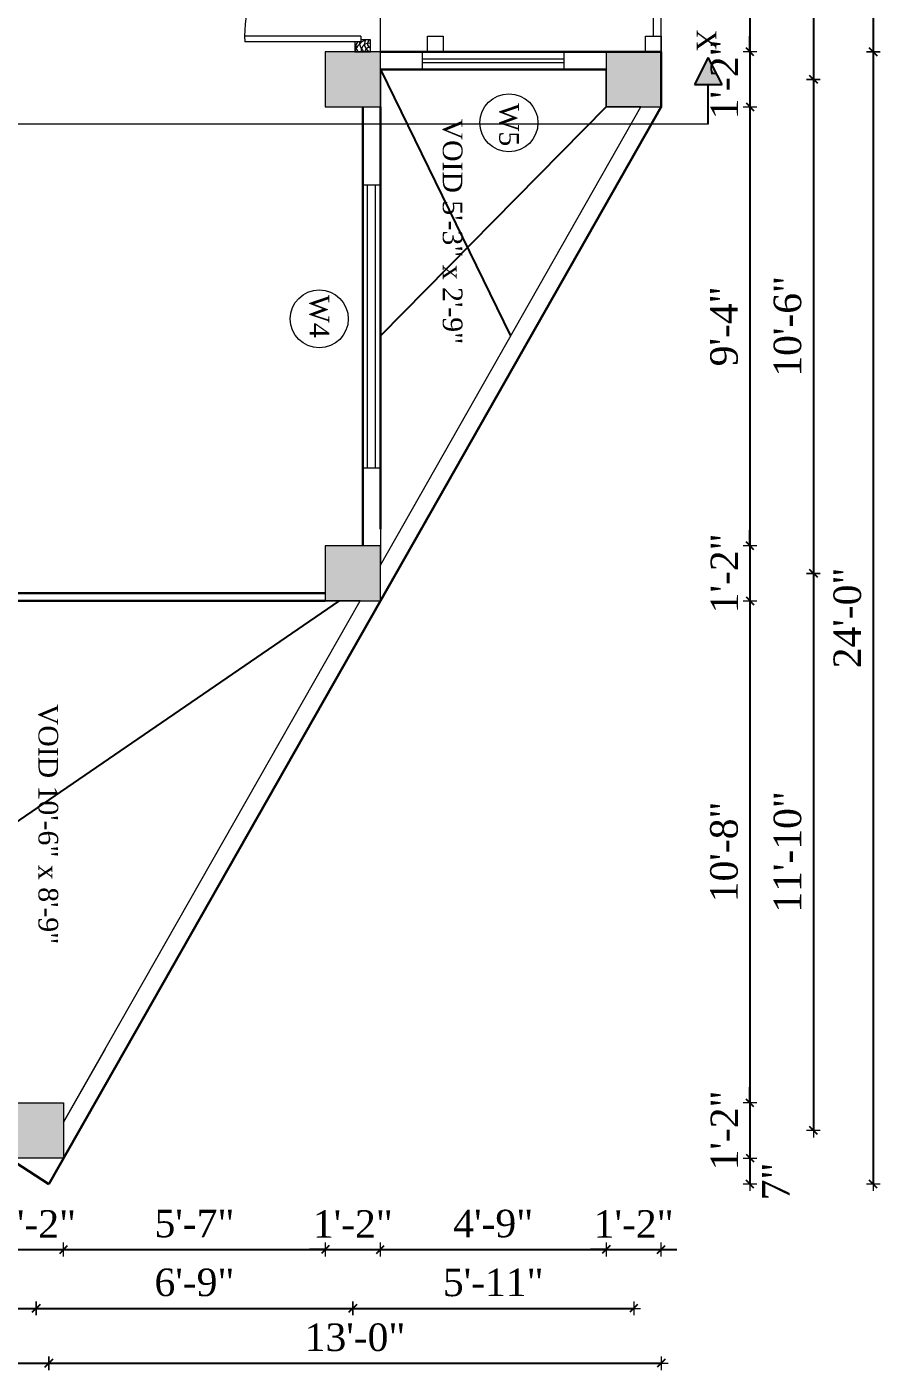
# Model space of a CAD drawing. Header units: inches. Extents: x 151827 to 346502, y -56182 to -23217.
# Drawn here: x 166625.5 to 166842.4, y -26764 to -26422.6 of the extents above; entities that cross this region are included whole.
import ezdxf

# ---------------------------------------------------------------- set-up
doc = ezdxf.new("R2010")
doc.units = ezdxf.units.IN
doc.header["$LTSCALE"] = 5
doc.header["$MEASUREMENT"] = 0
for name, color, linetype, lineweight in [('A-WALL', 7, 'Continuous', 9), ('Dimension', 7, 'Continuous', 18), ('DOOR', 62, 'Continuous', 0), ('Dw', 2, 'Continuous', 18)]:
    doc.layers.add(name, color=color, linetype=linetype, lineweight=lineweight)
doc.layers.add('dim line', color=7, linetype='Continuous', lineweight=15, true_color=0xfab2b2)
doc.layers.add('TEXT', color=6, linetype='Continuous')
doc.layers.add('WALL', color=7, linetype='Continuous')
doc.styles.add('ordinary', font='times.ttf')
doc.dimstyles.new('Copy of 96', dxfattribs={"dimtxt": 7, "dimasz": 4, "dimexe": 0.5, "dimexo": 0.5, "dimgap": 3, "dimtad": 1, "dimdec": 1, "dimzin": 11, "dimdsep": 46, "dimlunit": 4, "dimtxsty": 'ordinary', "dimblk": 'OBLIQUE', "dimcen": 0.09, "dimse1": 1, "dimse2": 1, "dimclrt": 6, "dimazin": 0, "dimtfac": 1, "dimtdec": 1, "dimtix": 1, "dimtmove": 2, "dimatfit": 3, "dimldrblk": 'leader', "dimfxl": 0.5, "dimfxlon": 1, "dimtolj": 1, "dimtzin": 0, "dimarcsym": 0})

# ---------------------------------------------------------------- blocks, each defined once
blk = doc.blocks.new('oblique')
at = {"color": 0, "lineweight": -2}
blk.add_line((0.25, 0.25), (-0.25, -0.25), dxfattribs=at)
at = {"layer": 'dim line', "lineweight": 9}
for p, q in [((-0.4375, 0), (0.4375, 0)), ((0, 0.4375), (0, -0.4375))]:
    blk.add_line(p, q, dxfattribs=at)
blk = doc.blocks.new('*D2484')
at = {"layer": 'A-WALL', "color": 0, "lineweight": -2, "ltscale": 5, "transparency": 16777216}
for p, q in [((166620.83, -26733.35), (166616.83, -26733.35)), ((166620.83, -26733.35), (166634.83, -26733.35)), ((166634.83, -26733.35), (166638.83, -26733.35))]:
    blk.add_line(p, q, dxfattribs=at)
at = {"layer": 'Defpoints', "color": 0, "ltscale": 5, "transparency": 16777216}
for p in [(166620.83, -26710.09), (166634.83, -26710.09), (166634.83, -26733.35)]:
    blk.add_point(p, dxfattribs=at)
at = {"layer": 'A-WALL', "color": 0, "lineweight": -2, "ltscale": 5, "transparency": 16777216, "xscale": 4, "yscale": 4, "zscale": 4}
blk.add_blockref('oblique', (166620.83, -26733.35), dxfattribs=at)
at = {"layer": 'A-WALL', "color": 0, "lineweight": -2, "ltscale": 5, "transparency": 16777216, "xscale": 4, "yscale": 4, "zscale": 4, "rotation": 180}
blk.add_blockref('oblique', (166634.83, -26733.35), dxfattribs=at)
at = {"layer": 'A-WALL', "color": 6, "ltscale": 5, "transparency": 16777216, "insert": (166627.83, -26726.85), "char_height": 7, "attachment_point": 5, "style": 'ordinary'}
blk.add_mtext('\\A1;1\'-2"', dxfattribs=at)
blk = doc.blocks.new('_OBLIQUE')
at = {"color": 0, "linetype": 'ByBlock'}
blk.add_line((-0.5, -0.5), (0.5, 0.5), dxfattribs=at)
blk = doc.blocks.new('leader')
at = {"layer": 'Dimension'}
for p, q in [((0, -4.328), (0, 4.328)), ((-4.424, 0), (4.424, 0))]:
    blk.add_line(p, q, dxfattribs=at)
blk = doc.blocks.new('*D2485')
at = {"layer": 'A-WALL', "color": 0, "lineweight": -2, "ltscale": 5, "transparency": 16777216}
blk.add_line((166634.83, -26733.35), (166701.33, -26733.35), dxfattribs=at)
at = {"layer": 'Defpoints', "color": 0, "ltscale": 5, "transparency": 16777216}
for p in [(166701.33, -26568.47), (166634.83, -26710.09), (166701.33, -26733.35)]:
    blk.add_point(p, dxfattribs=at)
at = {"layer": 'A-WALL', "color": 0, "lineweight": -2, "ltscale": 5, "transparency": 16777216, "xscale": 4, "yscale": 4, "zscale": 4, "rotation": 180}
blk.add_blockref('oblique', (166634.83, -26733.35), dxfattribs=at)
at = {"layer": 'A-WALL', "color": 0, "lineweight": -2, "ltscale": 5, "transparency": 16777216, "xscale": 4, "yscale": 4, "zscale": 4}
blk.add_blockref('oblique', (166701.33, -26733.35), dxfattribs=at)
at = {"layer": 'A-WALL', "color": 6, "ltscale": 5, "transparency": 16777216, "insert": (166668.08, -26726.78), "char_height": 7, "attachment_point": 5, "style": 'ordinary'}
blk.add_mtext('\\A1;5\'-7"', dxfattribs=at)
blk = doc.blocks.new('*D2486')
at = {"layer": 'A-WALL', "color": 0, "lineweight": -2, "ltscale": 5, "transparency": 16777216}
for p, q in [((166701.33, -26733.35), (166697.33, -26733.35)), ((166701.33, -26733.35), (166715.33, -26733.35)), ((166715.33, -26733.35), (166719.33, -26733.35))]:
    blk.add_line(p, q, dxfattribs=at)
at = {"layer": 'Defpoints', "color": 0, "ltscale": 5, "transparency": 16777216}
for p in [(166701.33, -26568.47), (166715.33, -26568.47), (166715.33, -26733.35)]:
    blk.add_point(p, dxfattribs=at)
at = {"layer": 'A-WALL', "color": 0, "lineweight": -2, "ltscale": 5, "transparency": 16777216, "xscale": 4, "yscale": 4, "zscale": 4}
blk.add_blockref('oblique', (166701.33, -26733.35), dxfattribs=at)
at = {"layer": 'A-WALL', "color": 0, "lineweight": -2, "ltscale": 5, "transparency": 16777216, "xscale": 4, "yscale": 4, "zscale": 4, "rotation": 180}
blk.add_blockref('oblique', (166715.33, -26733.35), dxfattribs=at)
at = {"layer": 'A-WALL', "color": 6, "ltscale": 5, "transparency": 16777216, "insert": (166708.33, -26726.85), "char_height": 7, "attachment_point": 5, "style": 'ordinary'}
blk.add_mtext('\\A1;1\'-2"', dxfattribs=at)
blk = doc.blocks.new('*D2487')
at = {"layer": 'A-WALL', "color": 0, "lineweight": -2, "ltscale": 5, "transparency": 16777216}
blk.add_line((166715.33, -26733.35), (166772.72, -26733.35), dxfattribs=at)
at = {"layer": 'Defpoints', "color": 0, "ltscale": 5, "transparency": 16777216}
for p in [(166772.72, -26442.91), (166715.33, -26568.47), (166772.72, -26733.35)]:
    blk.add_point(p, dxfattribs=at)
at = {"layer": 'A-WALL', "color": 0, "lineweight": -2, "ltscale": 5, "transparency": 16777216, "xscale": 4, "yscale": 4, "zscale": 4, "rotation": 180}
blk.add_blockref('oblique', (166715.33, -26733.35), dxfattribs=at)
at = {"layer": 'A-WALL', "color": 0, "lineweight": -2, "ltscale": 5, "transparency": 16777216, "xscale": 4, "yscale": 4, "zscale": 4}
blk.add_blockref('oblique', (166772.72, -26733.35), dxfattribs=at)
at = {"layer": 'A-WALL', "color": 6, "ltscale": 5, "transparency": 16777216, "insert": (166744.02, -26726.78), "char_height": 7, "attachment_point": 5, "style": 'ordinary'}
blk.add_mtext('\\A1;4\'-9"', dxfattribs=at)
blk = doc.blocks.new('*D2488')
at = {"layer": 'A-WALL', "color": 0, "lineweight": -2, "ltscale": 5, "transparency": 16777216}
for p, q in [((166772.72, -26733.35), (166768.72, -26733.35)), ((166772.72, -26733.35), (166786.72, -26733.35)), ((166786.72, -26733.35), (166790.72, -26733.35))]:
    blk.add_line(p, q, dxfattribs=at)
at = {"layer": 'Defpoints', "color": 0, "ltscale": 5, "transparency": 16777216}
for p in [(166772.72, -26442.91), (166786.72, -26442.91), (166786.72, -26733.35)]:
    blk.add_point(p, dxfattribs=at)
at = {"layer": 'A-WALL', "color": 0, "lineweight": -2, "ltscale": 5, "transparency": 16777216, "xscale": 4, "yscale": 4, "zscale": 4}
blk.add_blockref('oblique', (166772.72, -26733.35), dxfattribs=at)
at = {"layer": 'A-WALL', "color": 0, "lineweight": -2, "ltscale": 5, "transparency": 16777216, "xscale": 4, "yscale": 4, "zscale": 4, "rotation": 180}
blk.add_blockref('oblique', (166786.72, -26733.35), dxfattribs=at)
at = {"layer": 'A-WALL', "color": 6, "ltscale": 5, "transparency": 16777216, "insert": (166779.72, -26726.85), "char_height": 7, "attachment_point": 5, "style": 'ordinary'}
blk.add_mtext('\\A1;1\'-2"', dxfattribs=at)
blk = doc.blocks.new('*D2489')
at = {"layer": 'A-WALL', "color": 0, "lineweight": -2, "ltscale": 5, "transparency": 16777216}
blk.add_line((166568.05, -26748.31), (166627.83, -26748.31), dxfattribs=at)
at = {"layer": 'Defpoints', "color": 0, "ltscale": 5, "transparency": 16777216}
for p in [(166568.05, -26664.48), (166627.83, -26703.09), (166627.83, -26748.31)]:
    blk.add_point(p, dxfattribs=at)
at = {"layer": 'A-WALL', "color": 0, "lineweight": -2, "ltscale": 5, "transparency": 16777216, "xscale": 4, "yscale": 4, "zscale": 4, "rotation": 180}
blk.add_blockref('oblique', (166568.05, -26748.31), dxfattribs=at)
at = {"layer": 'A-WALL', "color": 0, "lineweight": -2, "ltscale": 5, "transparency": 16777216, "xscale": 4, "yscale": 4, "zscale": 4}
blk.add_blockref('oblique', (166627.83, -26748.31), dxfattribs=at)
at = {"layer": 'A-WALL', "color": 6, "ltscale": 5, "transparency": 16777216, "insert": (166597.94, -26741.75), "char_height": 7, "attachment_point": 5, "style": 'ordinary'}
blk.add_mtext('\\A1;5\'-0"', dxfattribs=at)
blk = doc.blocks.new('*D2490')
at = {"layer": 'A-WALL', "color": 0, "lineweight": -2, "ltscale": 5, "transparency": 16777216}
blk.add_line((166627.83, -26748.31), (166708.33, -26748.31), dxfattribs=at)
at = {"layer": 'Defpoints', "color": 0, "ltscale": 5, "transparency": 16777216}
for p in [(166708.33, -26561.47), (166627.83, -26703.09), (166708.33, -26748.31)]:
    blk.add_point(p, dxfattribs=at)
at = {"layer": 'A-WALL', "color": 0, "lineweight": -2, "ltscale": 5, "transparency": 16777216, "xscale": 4, "yscale": 4, "zscale": 4, "rotation": 180}
blk.add_blockref('oblique', (166627.83, -26748.31), dxfattribs=at)
at = {"layer": 'A-WALL', "color": 0, "lineweight": -2, "ltscale": 5, "transparency": 16777216, "xscale": 4, "yscale": 4, "zscale": 4}
blk.add_blockref('oblique', (166708.33, -26748.31), dxfattribs=at)
at = {"layer": 'A-WALL', "color": 6, "ltscale": 5, "transparency": 16777216, "insert": (166668.08, -26741.74), "char_height": 7, "attachment_point": 5, "style": 'ordinary'}
blk.add_mtext('\\A1;6\'-9"', dxfattribs=at)
blk = doc.blocks.new('*D2491')
at = {"layer": 'A-WALL', "color": 0, "lineweight": -2, "ltscale": 5, "transparency": 16777216}
blk.add_line((166708.33, -26748.31), (166779.72, -26748.31), dxfattribs=at)
at = {"layer": 'Defpoints', "color": 0, "ltscale": 5, "transparency": 16777216}
for p in [(166779.72, -26435.91), (166708.33, -26561.47), (166779.72, -26748.31)]:
    blk.add_point(p, dxfattribs=at)
at = {"layer": 'A-WALL', "color": 0, "lineweight": -2, "ltscale": 5, "transparency": 16777216, "xscale": 4, "yscale": 4, "zscale": 4, "rotation": 180}
blk.add_blockref('oblique', (166708.33, -26748.31), dxfattribs=at)
at = {"layer": 'A-WALL', "color": 0, "lineweight": -2, "ltscale": 5, "transparency": 16777216, "xscale": 4, "yscale": 4, "zscale": 4}
blk.add_blockref('oblique', (166779.72, -26748.31), dxfattribs=at)
at = {"layer": 'A-WALL', "color": 6, "ltscale": 5, "transparency": 16777216, "insert": (166744.02, -26741.75), "char_height": 7, "attachment_point": 5, "style": 'ordinary'}
blk.add_mtext('\\A1;5\'-11"', dxfattribs=at)
blk = doc.blocks.new('*D2493')
at = {"layer": 'A-WALL', "color": 0, "lineweight": -2, "ltscale": 5, "transparency": 16777216}
blk.add_line((166809.27, -26322.02), (166809.27, -26428.91), dxfattribs=at)
at = {"layer": 'Defpoints', "color": 0, "ltscale": 5, "transparency": 16777216}
for p in [(166715.33, -26322.02), (166786.72, -26428.91), (166809.27, -26428.91)]:
    blk.add_point(p, dxfattribs=at)
at = {"layer": 'A-WALL', "color": 0, "lineweight": -2, "ltscale": 5, "transparency": 16777216, "xscale": 4, "yscale": 4, "zscale": 4}
for p, rotation in [((166809.27, -26322.02), 90), ((166809.27, -26428.91), 270)]:
    blk.add_blockref('oblique', p, dxfattribs=dict(at, rotation=rotation))
at = {"layer": 'A-WALL', "color": 6, "ltscale": 5, "transparency": 16777216, "insert": (166802.71, -26375.46), "char_height": 7, "attachment_point": 5, "rotation": 90, "style": 'ordinary'}
blk.add_mtext('\\A1;8\'-11"', dxfattribs=at)
blk = doc.blocks.new('*D2494')
at = {"layer": 'A-WALL', "color": 0, "lineweight": -2, "ltscale": 5, "transparency": 16777216}
for p, q in [((166809.27, -26428.91), (166809.27, -26424.91)), ((166809.27, -26428.91), (166809.27, -26442.91)), ((166809.27, -26442.91), (166809.27, -26446.91))]:
    blk.add_line(p, q, dxfattribs=at)
at = {"layer": 'Defpoints', "color": 0, "ltscale": 5, "transparency": 16777216}
for p in [(166786.72, -26428.91), (166786.72, -26442.91), (166809.27, -26442.91)]:
    blk.add_point(p, dxfattribs=at)
at = {"layer": 'A-WALL', "color": 0, "lineweight": -2, "ltscale": 5, "transparency": 16777216, "xscale": 4, "yscale": 4, "zscale": 4}
for p, rotation in [((166809.27, -26428.91), 270), ((166809.27, -26442.91), 90)]:
    blk.add_blockref('oblique', p, dxfattribs=dict(at, rotation=rotation))
at = {"layer": 'A-WALL', "color": 6, "ltscale": 5, "transparency": 16777216, "insert": (166802.77, -26435.91), "char_height": 7, "attachment_point": 5, "rotation": 90, "style": 'ordinary'}
blk.add_mtext('\\A1;1\'-2"', dxfattribs=at)
blk = doc.blocks.new('*D2495')
at = {"layer": 'A-WALL', "color": 0, "lineweight": -2, "ltscale": 5, "transparency": 16777216}
blk.add_line((166809.27, -26442.91), (166809.27, -26554.47), dxfattribs=at)
at = {"layer": 'Defpoints', "color": 0, "ltscale": 5, "transparency": 16777216}
for p in [(166786.72, -26442.91), (166715.33, -26554.47), (166809.27, -26554.47)]:
    blk.add_point(p, dxfattribs=at)
at = {"layer": 'A-WALL', "color": 0, "lineweight": -2, "ltscale": 5, "transparency": 16777216, "xscale": 4, "yscale": 4, "zscale": 4}
for p, rotation in [((166809.27, -26442.91), 90), ((166809.27, -26554.47), 270)]:
    blk.add_blockref('oblique', p, dxfattribs=dict(at, rotation=rotation))
at = {"layer": 'A-WALL', "color": 6, "ltscale": 5, "transparency": 16777216, "insert": (166802.7, -26498.69), "char_height": 7, "attachment_point": 5, "rotation": 90, "style": 'ordinary'}
blk.add_mtext('\\A1;9\'-4"', dxfattribs=at)
blk = doc.blocks.new('*D2496')
at = {"layer": 'A-WALL', "color": 0, "lineweight": -2, "ltscale": 5, "transparency": 16777216}
for p, q in [((166809.27, -26554.47), (166809.27, -26550.47)), ((166809.27, -26554.47), (166809.27, -26568.47)), ((166809.27, -26568.47), (166809.27, -26572.47))]:
    blk.add_line(p, q, dxfattribs=at)
at = {"layer": 'Defpoints', "color": 0, "ltscale": 5, "transparency": 16777216}
for p in [(166715.33, -26554.47), (166715.33, -26568.47), (166809.27, -26568.47)]:
    blk.add_point(p, dxfattribs=at)
at = {"layer": 'A-WALL', "color": 0, "lineweight": -2, "ltscale": 5, "transparency": 16777216, "xscale": 4, "yscale": 4, "zscale": 4}
for p, rotation in [((166809.27, -26554.47), 270), ((166809.27, -26568.47), 90)]:
    blk.add_blockref('oblique', p, dxfattribs=dict(at, rotation=rotation))
at = {"layer": 'A-WALL', "color": 6, "ltscale": 5, "transparency": 16777216, "insert": (166802.77, -26561.47), "char_height": 7, "attachment_point": 5, "rotation": 90, "style": 'ordinary'}
blk.add_mtext('\\A1;1\'-2"', dxfattribs=at)
blk = doc.blocks.new('*D2497')
at = {"layer": 'A-WALL', "color": 0, "lineweight": -2, "ltscale": 5, "transparency": 16777216}
blk.add_line((166809.27, -26568.47), (166809.27, -26696.09), dxfattribs=at)
at = {"layer": 'Defpoints', "color": 0, "ltscale": 5, "transparency": 16777216}
for p in [(166715.33, -26568.47), (166634.83, -26696.09), (166809.27, -26696.09)]:
    blk.add_point(p, dxfattribs=at)
at = {"layer": 'A-WALL', "color": 0, "lineweight": -2, "ltscale": 5, "transparency": 16777216, "xscale": 4, "yscale": 4, "zscale": 4}
for p, rotation in [((166809.27, -26568.47), 90), ((166809.27, -26696.09), 270)]:
    blk.add_blockref('oblique', p, dxfattribs=dict(at, rotation=rotation))
at = {"layer": 'A-WALL', "color": 6, "ltscale": 5, "transparency": 16777216, "insert": (166802.71, -26632.28), "char_height": 7, "attachment_point": 5, "rotation": 90, "style": 'ordinary'}
blk.add_mtext('\\A1;10\'-8"', dxfattribs=at)
blk = doc.blocks.new('*D2498')
at = {"layer": 'A-WALL', "color": 0, "lineweight": -2, "ltscale": 5, "transparency": 16777216}
for p, q in [((166809.27, -26696.09), (166809.27, -26692.09)), ((166809.27, -26696.09), (166809.27, -26710.09)), ((166809.27, -26710.09), (166809.27, -26714.09))]:
    blk.add_line(p, q, dxfattribs=at)
at = {"layer": 'Defpoints', "color": 0, "ltscale": 5, "transparency": 16777216}
for p in [(166634.83, -26696.09), (166634.83, -26710.09), (166809.27, -26710.09)]:
    blk.add_point(p, dxfattribs=at)
at = {"layer": 'A-WALL', "color": 0, "lineweight": -2, "ltscale": 5, "transparency": 16777216, "xscale": 4, "yscale": 4, "zscale": 4}
for p, rotation in [((166809.27, -26696.09), 270), ((166809.27, -26710.09), 90)]:
    blk.add_blockref('oblique', p, dxfattribs=dict(at, rotation=rotation))
at = {"layer": 'A-WALL', "color": 6, "ltscale": 5, "transparency": 16777216, "insert": (166802.77, -26703.09), "char_height": 7, "attachment_point": 5, "rotation": 90, "style": 'ordinary'}
blk.add_mtext('\\A1;1\'-2"', dxfattribs=at)
blk = doc.blocks.new('*D2499')
at = {"layer": 'A-WALL', "color": 0, "lineweight": -2, "ltscale": 5, "transparency": 16777216}
blk.add_line((166809.27, -26710.09), (166809.27, -26716.72), dxfattribs=at)
at = {"layer": 'Defpoints', "color": 0, "ltscale": 5, "transparency": 16777216}
for p in [(166634.83, -26710.09), (166631.06, -26716.72), (166809.27, -26716.72)]:
    blk.add_point(p, dxfattribs=at)
at = {"layer": 'A-WALL', "color": 0, "lineweight": -2, "ltscale": 5, "transparency": 16777216, "xscale": 4, "yscale": 4, "zscale": 4}
for p, rotation in [((166809.27, -26710.09), 90), ((166809.27, -26716.72), 270)]:
    blk.add_blockref('oblique', p, dxfattribs=dict(at, rotation=rotation))
at = {"layer": 'A-WALL', "color": 6, "ltscale": 5, "transparency": 16777216, "insert": (166815.85, -26716.05), "char_height": 7, "attachment_point": 5, "rotation": 90, "style": 'ordinary'}
blk.add_mtext('\\A1;7"', dxfattribs=at)
blk = doc.blocks.new('*D2500')
at = {"layer": 'A-WALL', "color": 0, "lineweight": -2, "ltscale": 5, "transparency": 16777216}
blk.add_line((166825.4, -26315.02), (166825.4, -26435.91), dxfattribs=at)
at = {"layer": 'Defpoints', "color": 0, "ltscale": 5, "transparency": 16777216}
for p in [(166708.33, -26315.02), (166708.33, -26435.91), (166825.4, -26435.91)]:
    blk.add_point(p, dxfattribs=at)
at = {"layer": 'A-WALL', "color": 0, "lineweight": -2, "ltscale": 5, "transparency": 16777216, "xscale": 4, "yscale": 4, "zscale": 4}
for p, rotation in [((166825.4, -26315.02), 90), ((166825.4, -26435.91), 270)]:
    blk.add_blockref('oblique', p, dxfattribs=dict(at, rotation=rotation))
at = {"layer": 'A-WALL', "color": 6, "ltscale": 5, "transparency": 16777216, "insert": (166818.84, -26375.46), "char_height": 7, "attachment_point": 5, "rotation": 90, "style": 'ordinary'}
blk.add_mtext('\\A1;10\'-1"', dxfattribs=at)
blk = doc.blocks.new('*D2501')
at = {"layer": 'A-WALL', "color": 0, "lineweight": -2, "ltscale": 5, "transparency": 16777216}
blk.add_line((166825.4, -26435.91), (166825.4, -26561.47), dxfattribs=at)
at = {"layer": 'Defpoints', "color": 0, "ltscale": 5, "transparency": 16777216}
for p in [(166708.33, -26435.91), (166708.33, -26561.47), (166825.4, -26561.47)]:
    blk.add_point(p, dxfattribs=at)
at = {"layer": 'A-WALL', "color": 0, "lineweight": -2, "ltscale": 5, "transparency": 16777216, "xscale": 4, "yscale": 4, "zscale": 4}
for p, rotation in [((166825.4, -26435.91), 90), ((166825.4, -26561.47), 270)]:
    blk.add_blockref('oblique', p, dxfattribs=dict(at, rotation=rotation))
at = {"layer": 'A-WALL', "color": 6, "ltscale": 5, "transparency": 16777216, "insert": (166818.84, -26498.69), "char_height": 7, "attachment_point": 5, "rotation": 90, "style": 'ordinary'}
blk.add_mtext('\\A1;10\'-6"', dxfattribs=at)
blk = doc.blocks.new('*D2502')
at = {"layer": 'A-WALL', "color": 0, "lineweight": -2, "ltscale": 5, "transparency": 16777216}
blk.add_line((166825.4, -26561.47), (166825.4, -26703.09), dxfattribs=at)
at = {"layer": 'Defpoints', "color": 0, "ltscale": 5, "transparency": 16777216}
for p in [(166708.33, -26561.47), (166627.83, -26703.09), (166825.4, -26703.09)]:
    blk.add_point(p, dxfattribs=at)
at = {"layer": 'A-WALL', "color": 0, "lineweight": -2, "ltscale": 5, "transparency": 16777216, "xscale": 4, "yscale": 4, "zscale": 4}
for p, rotation in [((166825.4, -26561.47), 90), ((166825.4, -26703.09), 270)]:
    blk.add_blockref('oblique', p, dxfattribs=dict(at, rotation=rotation))
at = {"layer": 'A-WALL', "color": 6, "ltscale": 5, "transparency": 16777216, "insert": (166818.84, -26632.28), "char_height": 7, "attachment_point": 5, "rotation": 90, "style": 'ordinary'}
blk.add_mtext('\\A1;11\'-10"', dxfattribs=at)
blk = doc.blocks.new('*D2503')
at = {"layer": 'A-WALL', "color": 0, "lineweight": -2, "ltscale": 5, "transparency": 16777216}
blk.add_line((166840.6, -26308.02), (166840.6, -26428.91), dxfattribs=at)
at = {"layer": 'Defpoints', "color": 0, "ltscale": 5, "transparency": 16777216}
for p in [(166715.33, -26308.02), (166786.72, -26428.91), (166840.6, -26428.91)]:
    blk.add_point(p, dxfattribs=at)
at = {"layer": 'A-WALL', "color": 0, "lineweight": -2, "ltscale": 5, "transparency": 16777216, "xscale": 4, "yscale": 4, "zscale": 4}
for p, rotation in [((166840.6, -26308.02), 90), ((166840.6, -26428.91), 270)]:
    blk.add_blockref('oblique', p, dxfattribs=dict(at, rotation=rotation))
at = {"layer": 'A-WALL', "color": 6, "ltscale": 5, "transparency": 16777216, "insert": (166834.04, -26368.46), "char_height": 7, "attachment_point": 5, "rotation": 90, "style": 'ordinary'}
blk.add_mtext('\\A1;10\'-1"', dxfattribs=at)
blk = doc.blocks.new('*D2504')
at = {"layer": 'A-WALL', "color": 0, "lineweight": -2, "ltscale": 5, "transparency": 16777216}
blk.add_line((166840.6, -26428.91), (166840.6, -26716.72), dxfattribs=at)
at = {"layer": 'Defpoints', "color": 0, "ltscale": 5, "transparency": 16777216}
for p in [(166786.72, -26428.91), (166631.06, -26716.72), (166840.6, -26716.72)]:
    blk.add_point(p, dxfattribs=at)
at = {"layer": 'A-WALL', "color": 0, "lineweight": -2, "ltscale": 5, "transparency": 16777216, "xscale": 4, "yscale": 4, "zscale": 4}
for p, rotation in [((166840.6, -26428.91), 90), ((166840.6, -26716.72), 270)]:
    blk.add_blockref('oblique', p, dxfattribs=dict(at, rotation=rotation))
at = {"layer": 'A-WALL', "color": 6, "ltscale": 5, "transparency": 16777216, "insert": (166834.04, -26572.81), "char_height": 7, "attachment_point": 5, "rotation": 90, "style": 'ordinary'}
blk.add_mtext('\\A1;24\'-0"', dxfattribs=at)
blk = doc.blocks.new('*D2505')
at = {"layer": 'A-WALL', "color": 0, "lineweight": -2, "ltscale": 5, "transparency": 16777216}
blk.add_line((166522.05, -26762.26), (166631.06, -26762.26), dxfattribs=at)
at = {"layer": 'Defpoints', "color": 0, "ltscale": 5, "transparency": 16777216}
for p in [(166522.05, -26646.28), (166631.06, -26716.72), (166631.06, -26762.26)]:
    blk.add_point(p, dxfattribs=at)
at = {"layer": 'A-WALL', "color": 0, "lineweight": -2, "ltscale": 5, "transparency": 16777216, "xscale": 4, "yscale": 4, "zscale": 4, "rotation": 180}
blk.add_blockref('oblique', (166522.05, -26762.26), dxfattribs=at)
at = {"layer": 'A-WALL', "color": 0, "lineweight": -2, "ltscale": 5, "transparency": 16777216, "xscale": 4, "yscale": 4, "zscale": 4}
blk.add_blockref('oblique', (166631.06, -26762.26), dxfattribs=at)
at = {"layer": 'A-WALL', "color": 6, "ltscale": 5, "transparency": 16777216, "insert": (166576.55, -26755.69), "char_height": 7, "attachment_point": 5, "style": 'ordinary'}
blk.add_mtext('\\A1;9\'-1"', dxfattribs=at)
blk = doc.blocks.new('*D2506')
at = {"layer": 'A-WALL', "color": 0, "lineweight": -2, "ltscale": 5, "transparency": 16777216}
blk.add_line((166631.06, -26762.26), (166786.72, -26762.26), dxfattribs=at)
at = {"layer": 'Defpoints', "color": 0, "ltscale": 5, "transparency": 16777216}
for p in [(166786.72, -26442.91), (166631.06, -26716.72), (166786.72, -26762.26)]:
    blk.add_point(p, dxfattribs=at)
at = {"layer": 'A-WALL', "color": 0, "lineweight": -2, "ltscale": 5, "transparency": 16777216, "xscale": 4, "yscale": 4, "zscale": 4, "rotation": 180}
blk.add_blockref('oblique', (166631.06, -26762.26), dxfattribs=at)
at = {"layer": 'A-WALL', "color": 0, "lineweight": -2, "ltscale": 5, "transparency": 16777216, "xscale": 4, "yscale": 4, "zscale": 4}
blk.add_blockref('oblique', (166786.72, -26762.26), dxfattribs=at)
at = {"layer": 'A-WALL', "color": 6, "ltscale": 5, "transparency": 16777216, "insert": (166708.89, -26755.7), "char_height": 7, "attachment_point": 5, "style": 'ordinary'}
blk.add_mtext('\\A1;13\'-0"', dxfattribs=at)
blk = doc.blocks.new('*D2516')
at = {"layer": 'A-WALL', "color": 0, "lineweight": -2, "ltscale": 5, "transparency": 16777216}
blk.add_line((166495.44, -26710.09), (166495.44, -26716.72), dxfattribs=at)
at = {"layer": 'Defpoints', "color": 0, "ltscale": 5, "transparency": 16777216}
for p in [(166620.83, -26710.09), (166495.44, -26716.72), (166631.06, -26716.72)]:
    blk.add_point(p, dxfattribs=at)
at = {"layer": 'A-WALL', "color": 0, "lineweight": -2, "ltscale": 5, "transparency": 16777216, "xscale": 4, "yscale": 4, "zscale": 4}
for p, rotation in [((166495.44, -26710.09), 90), ((166495.44, -26716.72), 270)]:
    blk.add_blockref('oblique', p, dxfattribs=dict(at, rotation=rotation))
at = {"layer": 'A-WALL', "color": 6, "ltscale": 5, "transparency": 16777216, "insert": (166502.05, -26715.14), "char_height": 7, "attachment_point": 5, "rotation": 90, "style": 'ordinary'}
blk.add_mtext('\\A1;7"', dxfattribs=at)
blk = doc.blocks.new('*D2520')
at = {"layer": 'A-WALL', "color": 0, "lineweight": -2, "ltscale": 5, "transparency": 16777216}
blk.add_line((166482.2, -26664.48), (166482.2, -26703.09), dxfattribs=at)
at = {"layer": 'Defpoints', "color": 0, "ltscale": 5, "transparency": 16777216}
for p in [(166568.05, -26664.48), (166482.2, -26703.09), (166627.83, -26703.09)]:
    blk.add_point(p, dxfattribs=at)
at = {"layer": 'A-WALL', "color": 0, "lineweight": -2, "ltscale": 5, "transparency": 16777216, "xscale": 4, "yscale": 4, "zscale": 4}
for p, rotation in [((166482.2, -26664.48), 90), ((166482.2, -26703.09), 270)]:
    blk.add_blockref('oblique', p, dxfattribs=dict(at, rotation=rotation))
at = {"layer": 'A-WALL', "color": 6, "ltscale": 5, "transparency": 16777216, "insert": (166475.64, -26683.79), "char_height": 7, "attachment_point": 5, "rotation": 90, "style": 'ordinary'}
blk.add_mtext('\\A1;3\'-3"', dxfattribs=at)
blk = doc.blocks.new('*D2522')
at = {"layer": 'A-WALL', "color": 0, "lineweight": -2, "ltscale": 5, "transparency": 16777216}
blk.add_line((166469.14, -26671.16), (166469.14, -26716.72), dxfattribs=at)
at = {"layer": 'Defpoints', "color": 0, "ltscale": 5, "transparency": 16777216}
for p in [(166561.05, -26671.16), (166469.14, -26716.72), (166631.06, -26716.72)]:
    blk.add_point(p, dxfattribs=at)
at = {"layer": 'A-WALL', "color": 0, "lineweight": -2, "ltscale": 5, "transparency": 16777216, "xscale": 4, "yscale": 4, "zscale": 4}
for p, rotation in [((166469.14, -26671.16), 90), ((166469.14, -26716.72), 270)]:
    blk.add_blockref('oblique', p, dxfattribs=dict(at, rotation=rotation))
at = {"layer": 'A-WALL', "color": 6, "ltscale": 5, "transparency": 16777216, "insert": (166462.58, -26693.94), "char_height": 7, "attachment_point": 5, "rotation": 90, "style": 'ordinary'}
blk.add_mtext('\\A1;3\'-10"', dxfattribs=at)
blk = doc.blocks.new('*D2430')
at = {"layer": 'A-WALL', "color": 0, "lineweight": -2, "ltscale": 5, "transparency": 16777216}
blk.add_line((166709.15, -26280.62), (166783.35, -26282.38), dxfattribs=at)
at = {"layer": 'Defpoints', "color": 0, "ltscale": 5, "transparency": 16777216}
for p in [(166783.35, -26282.38), (166708.33, -26315.02), (166779.72, -26435.91)]:
    blk.add_point(p, dxfattribs=at)
at = {"layer": 'A-WALL', "color": 0, "lineweight": -2, "ltscale": 5, "transparency": 16777216, "xscale": 4, "yscale": 4, "zscale": 4}
for p, rotation in [((166709.15, -26280.62), 178.6423816933723), ((166783.35, -26282.38), 358.6423816933723)]:
    blk.add_blockref('oblique', p, dxfattribs=dict(at, rotation=rotation))
at = {"layer": 'A-WALL', "color": 6, "ltscale": 5, "transparency": 16777216, "insert": (166746.41, -26274.94), "char_height": 7, "attachment_point": 5, "rotation": 358.6424, "style": 'ordinary'}
blk.add_mtext('\\A1;6\'-2"', dxfattribs=at)
blk = doc.blocks.new('A$C27B36B59')
at = {"layer": 'DOOR'}
for p, q in [((0, 4), (0, 0)), ((2.5, 4), (0, 4)), ((2.5, 2.5), (2.5, 4)), ((0, 0), (3, 0)), ((3, 2.5), (2.5, 2.5)), ((3, 0), (3, 2.5))]:
    blk.add_line(p, q, dxfattribs=at)
for centre, radius, start, end in [((-1.4, -0.54), 4.75, 22.1411, 72.838), ((1.34, 2.09), 1.64, 45.138, 144.8948), ((2.21, 0.3), 2.49, 83.3149, 152.658), ((0.13, 0.37), 2.05, 349.4875, 93.6805), ((1.96, -0.47), 2.01, 58.7447, 166.495), ((-0.06, 0.32), 1.13, 343.542, 86.947), ((2.08, -0.4), 1.17, 38.2816, 160.1519)]:
    blk.add_arc(centre, radius, start, end, dxfattribs=at)
blk = doc.blocks.new('D2')
at = {"layer": 'DOOR'}
for p, q in [((74473.95, 24047.59), (74473.95, 24018.09)), ((74473.95, 24047.59), (74475.45, 24047.59)), ((74475.45, 24047.59), (74475.45, 24018.13))]:
    blk.add_line(p, q, dxfattribs=at)
blk.add_arc((74473.95, 24047.59), 29.5, 180, 272.9146, dxfattribs=at)
at = {"layer": 'DOOR', "xscale": -1, "rotation": 180}
blk.add_blockref('A$C27B36B59', (74441.95, 24050.09), dxfattribs=at)
at = {"layer": 'DOOR', "rotation": 180}
blk.add_blockref('A$C27B36B59', (74477.95, 24050.09), dxfattribs=at)

msp = doc.modelspace()

# ---------------------------------------------------------------- hatches: boundary and pattern name
at = {"ltscale": 5}
msp.add_hatch(color=256, dxfattribs=at).paths.add_polyline_path([(166795.19, -26437.19), (166802.2, -26437.19), (166798.62, -26430.31)])
at = {"layer": 'WALL', "linetype": 'ByBlock', "ltscale": 5, "true_color": 0xf8991e}
h = msp.add_hatch(color=30, dxfattribs=at)
h.dxf.hatch_style = 1
h.paths.add_polyline_path([(166701.33, -26428.91), (166701.33, -26442.91), (166715.33, -26442.91), (166715.33, -26428.91)])
h = msp.add_hatch(color=30, dxfattribs=at)
h.dxf.hatch_style = 1
h.paths.add_polyline_path([(166772.72, -26428.91), (166772.72, -26442.91), (166786.72, -26442.91), (166786.72, -26428.91)])
h = msp.add_hatch(color=30, dxfattribs=at)
h.dxf.hatch_style = 1
h.paths.add_polyline_path([(166701.33, -26568.47), (166715.33, -26568.47), (166715.33, -26554.47), (166701.33, -26554.47)])
h = msp.add_hatch(color=30, dxfattribs=at)
h.dxf.hatch_style = 1
h.paths.add_polyline_path([(166634.83, -26696.09), (166620.83, -26696.09), (166620.83, -26710.09), (166634.83, -26710.09)])

# ---------------------------------------------------------------- linework, layer by layer
at = {"ltscale": 5}
for p, q in [((166798.62, -26430.31, -72.71), (166795.19, -26437.19, -72.71)), ((166802.2, -26437.19, -72.71), (166798.62, -26430.31, -72.71)), ((166795.19, -26437.19, -72.71), (166802.2, -26437.19, -72.71)), ((166798.62, -26447.29, -72.71), (166798.62, -26437.19, -72.71))]:
    msp.add_line(p, q, dxfattribs=at)
at = {"layer": 'A-WALL', "ltscale": 5}
for p, q in [((166715.33, -26428.91, -72.71), (166715.33, -26308.02, -72.71)), ((166786.72, -26428.91, -72.71), (166786.72, -26309.71, -72.71)), ((166784.72, -26424.91, -72.71), (166784.72, -26313.71, -72.71)), ((166727.33, -26428.91, -72.71), (166727.33, -26424.91, -72.71)), ((166726.02, -26433.41, -72.71), (166726.02, -26428.91, -72.71)), ((166762.02, -26433.41, -72.71), (166762.02, -26428.91, -72.71)), ((166798.62, -26447.29, -72.71), (166510.05, -26447.29, -72.71)), ((166710.83, -26462.69, -72.71), (166715.33, -26462.69, -72.71)), ((166710.83, -26534.69, -72.71), (166715.33, -26534.69, -72.71)), ((166645.37, -26682.44, -72.71), (166634.83, -26700.98, -72.71))]:
    msp.add_line(p, q, dxfattribs=at)
at = {"layer": 'A-WALL', "lineweight": 30}
for p, q in [((166786.72, -26428.91, -72.71), (166715.33, -26428.91, -72.71)), ((166786.72, -26442.91, -72.71), (166786.72, -26428.91, -72.71)), ((166772.72, -26433.41, -72.71), (166715.33, -26433.41, -72.71)), ((166772.72, -26433.41, -72.71), (166715.33, -26433.41, -72.71)), ((166710.83, -26554.47, -72.71), (166710.83, -26442.91, -72.71)), ((166786.72, -26442.91, -72.71), (166715.33, -26568.47, -72.71)), ((166715.33, -26442.91, -72.71), (166715.33, -26550.26, -72.71)), ((166701.33, -26566.47, -72.71), (166574.55, -26566.47, -72.71)), ((166701.33, -26568.47, -72.71), (166574.55, -26568.47, -72.71)), ((166715.33, -26568.47, -72.71), (166631.06, -26716.72, -72.71)), ((166631.06, -26716.72, -72.71), (166561.05, -26671.48, -72.71))]:
    msp.add_line(p, q, dxfattribs=at)
at = {"layer": 'A-WALL', "ltscale": 5, "elevation": -72.71}
for points in [[(166731.33, -26424.91), (166731.33, -26428.91), (166727.33, -26428.91), (166727.33, -26424.91)], [(166786.72, -26424.91), (166786.72, -26428.91), (166782.72, -26428.91), (166782.72, -26424.91)], [(166701.33, -26428.91), (166701.33, -26442.91), (166715.33, -26442.91), (166715.33, -26428.91)], [(166772.72, -26428.91), (166772.72, -26442.91), (166786.72, -26442.91), (166786.72, -26428.91)], [(166781.54, -26442.91), (166772.72, -26442.91), (166772.72, -26433.41), (166751.33, -26433.41), (166715.33, -26433.41), (166715.33, -26442.91), (166715.33, -26559.37)], [(166701.33, -26554.47), (166701.33, -26568.47), (166715.33, -26568.47), (166715.33, -26554.47)], [(166634.83, -26696.09), (166634.83, -26710.09), (166620.83, -26710.09), (166620.83, -26696.09)]]:
    msp.add_lwpolyline(points, close=True, dxfattribs=at)
msp.add_lwpolyline([(166570.05, -26568.47), (166570.05, -26568.47), (166570.05, -26657.48), (166575.05, -26657.48), (166575.05, -26671.48), (166569.34, -26671.48), (166620.83, -26704.75), (166620.83, -26696.09), (166634.83, -26696.09), (166634.83, -26700.98), (166710.16, -26568.47), (166701.33, -26568.47)], dxfattribs=at)
at = {"layer": 'A-WALL', "ltscale": 5}
for centre in [(166748, -26446.95, -72.71), (166699.79, -26496.79, -72.71)]:
    msp.add_circle(centre, 7.38, dxfattribs=at)
at = {"layer": 'Dw', "color": 3}
for p, q in [((166726.02, -26430.66, -72.71), (166762.02, -26430.66, -72.71)), ((166726.02, -26431.66, -72.71), (166762.02, -26431.66, -72.71)), ((166712.08, -26534.69, -72.71), (166712.08, -26462.69, -72.71)), ((166714.08, -26534.69, -72.71), (166714.08, -26462.69, -72.71))]:
    msp.add_line(p, q, dxfattribs=at)
at = {"layer": 'WALL', "color": 30, "linetype": 'ByBlock', "ltscale": 5, "true_color": 0xf8991e}
for p, q in [((166715.33, -26433.41, -72.71), (166748.44, -26501.14, -72.71)), ((166772.72, -26442.91, -72.71), (166715.33, -26501.14, -72.71)), ((166575.05, -26657.48, -72.71), (166704.98, -26568.47, -72.71))]:
    msp.add_line(p, q, dxfattribs=at)

# ---------------------------------------------------------------- block references
at = {"layer": 'WALL', "color": 2, "linetype": 'ByBlock', "rotation": 270}
msp.add_blockref('D2', (142662.74, 48049.05, -72.71), dxfattribs=at)

# ---------------------------------------------------------------- texts
at = {"layer": 'TEXT', "style": 'ordinary'}
for s, p in [('X', (166795.74, -26423.24, -72.71)), ('W5', (166745.56, -26441.99, -72.71)), ('VOID 5\'-3" x 2\'-9"', (166731.2, -26445.9, -72.71)), ('W4', (166697.34, -26490.67, -72.71)), ('VOID 10\'-6" x 8\'-9"', (166628.43, -26594.65, -72.71))]:
    msp.add_text(s, height=5, rotation=270, dxfattribs=at).set_placement(p)

# ---------------------------------------------------------------- dimensions: what is measured, and where the dimension line sits
at = {"layer": 'A-WALL', "ltscale": 5}
for base, p1, p2, angle, picture, middle in [((166783.35, -26282.38, -72.71), (166708.33, -26315.02, -72.71), (166779.72, -26435.91, -72.71), 178.6424, '*D2430', (166746.41, -26274.94, -72.71)), ((166840.6, -26428.91, -72.71), (166715.33, -26308.02, -72.71), (166786.72, -26428.91, -72.71), 270, '*D2503', (166834.04, -26368.46, -72.71)), ((166825.4, -26435.91, -72.71), (166708.33, -26315.02, -72.71), (166708.33, -26435.91, -72.71), 270, '*D2500', (166818.84, -26375.46, -72.71)), ((166809.27, -26428.91, -72.71), (166715.33, -26322.02, -72.71), (166786.72, -26428.91, -72.71), 270, '*D2493', (166802.71, -26375.46, -72.71)), ((166840.6, -26716.72, -72.71), (166786.72, -26428.91, -72.71), (166631.06, -26716.72, -72.71), 270, '*D2504', (166834.04, -26572.81, -72.71)), ((166809.27, -26442.91, -72.71), (166786.72, -26428.91, -72.71), (166786.72, -26442.91, -72.71), 270, '*D2494', (166802.77, -26435.91, -72.71)), ((166825.4, -26561.47, -72.71), (166708.33, -26435.91, -72.71), (166708.33, -26561.47, -72.71), 270, '*D2501', (166818.84, -26498.69, -72.71)), ((166809.27, -26554.47, -72.71), (166786.72, -26442.91, -72.71), (166715.33, -26554.47, -72.71), 270, '*D2495', (166802.7, -26498.69, -72.71)), ((166809.27, -26568.47, -72.71), (166715.33, -26554.47, -72.71), (166715.33, -26568.47, -72.71), 270, '*D2496', (166802.77, -26561.47, -72.71)), ((166825.4, -26703.09, -72.71), (166708.33, -26561.47, -72.71), (166627.83, -26703.09, -72.71), 270, '*D2502', (166818.84, -26632.28, -72.71)), ((166809.27, -26696.09, -72.71), (166715.33, -26568.47, -72.71), (166634.83, -26696.09, -72.71), 270, '*D2497', (166802.71, -26632.28, -72.71)), ((166482.2, -26703.09, -72.71), (166568.05, -26664.48, -72.71), (166627.83, -26703.09, -72.71), 270, '*D2520', (166475.64, -26683.79, -72.71)), ((166469.14, -26716.72, -72.71), (166561.05, -26671.16, -72.71), (166631.06, -26716.72, -72.71), 270, '*D2522', (166462.58, -26693.94, -72.71)), ((166809.27, -26710.09, -72.71), (166634.83, -26696.09, -72.71), (166634.83, -26710.09, -72.71), 270, '*D2498', (166802.77, -26703.09, -72.71))]:
    dim = msp.add_linear_dim(base=base, p1=p1, p2=p2, angle=angle, dimstyle='Copy of 96', override={"dimdec": 0, "dimblk": 'oblique', "dimtdec": 0, "dimarcsym": 1}, dxfattribs=at)
    dim.commit()
    dim.dimension.update_dxf_attribs({"geometry": picture, "text_midpoint": middle})
for base, p1, p2, picture, middle in [((166779.72, -26748.31, -72.71), (166708.33, -26561.47, -72.71), (166779.72, -26435.91, -72.71), '*D2491', (166744.02, -26741.75, -72.71)), ((166786.72, -26762.26, -72.71), (166631.06, -26716.72, -72.71), (166786.72, -26442.91, -72.71), '*D2506', (166708.89, -26755.7, -72.71)), ((166772.72, -26733.35, -72.71), (166715.33, -26568.47, -72.71), (166772.72, -26442.91, -72.71), '*D2487', (166744.02, -26726.78, -72.71)), ((166786.72, -26733.35, -72.71), (166772.72, -26442.91, -72.71), (166786.72, -26442.91, -72.71), '*D2488', (166779.72, -26726.85, -72.71)), ((166708.3323, -26748.3064, -72.7113), (166627.8251, -26703.0887, -72.7113), (166708.3323, -26561.4726, -72.7113), '*D2490', (166668.0787, -26741.7357, -72.7113)), ((166701.3323, -26733.3484, -72.7113), (166634.8251, -26710.0887, -72.7113), (166701.3323, -26568.4726, -72.7113), '*D2485', (166668.0787, -26726.7777, -72.7113)), ((166715.33, -26733.35, -72.71), (166701.33, -26568.47, -72.71), (166715.33, -26568.47, -72.71), '*D2486', (166708.33, -26726.85, -72.71)), ((166631.06, -26762.26, -72.71), (166522.05, -26646.28, -72.71), (166631.06, -26716.72, -72.71), '*D2505', (166576.55, -26755.69, -72.71)), ((166627.83, -26748.31, -72.71), (166568.05, -26664.48, -72.71), (166627.83, -26703.09, -72.71), '*D2489', (166597.94, -26741.75, -72.71)), ((166634.83, -26733.35, -72.71), (166620.83, -26710.09, -72.71), (166634.83, -26710.09, -72.71), '*D2484', (166627.83, -26726.85, -72.71))]:
    dim = msp.add_linear_dim(base=base, p1=p1, p2=p2, dimstyle='Copy of 96', override={"dimdec": 0, "dimblk": 'oblique', "dimtdec": 0, "dimarcsym": 1}, dxfattribs=at)
    dim.commit()
    dim.dimension.update_dxf_attribs({"geometry": picture, "text_midpoint": middle})
for base, p1, picture, middle in [((166495.44, -26716.72, -72.71), (166620.83, -26710.09, -72.71), '*D2516', (166502.05, -26715.14, -72.71)), ((166809.27, -26716.72, -72.71), (166634.83, -26710.09, -72.71), '*D2499', (166815.85, -26716.05, -72.71))]:
    dim = msp.add_linear_dim(base=base, p1=p1, p2=(166631.06, -26716.72, -72.71), angle=270, dimstyle='Copy of 96', override={"dimdec": 0, "dimblk": 'oblique', "dimtdec": 0, "dimarcsym": 1}, dxfattribs=at)
    dim.commit()
    dim.dimension.update_dxf_attribs({"geometry": picture, "text_midpoint": middle, "dimtype": 160})

doc.saveas('drawing.dxf')
